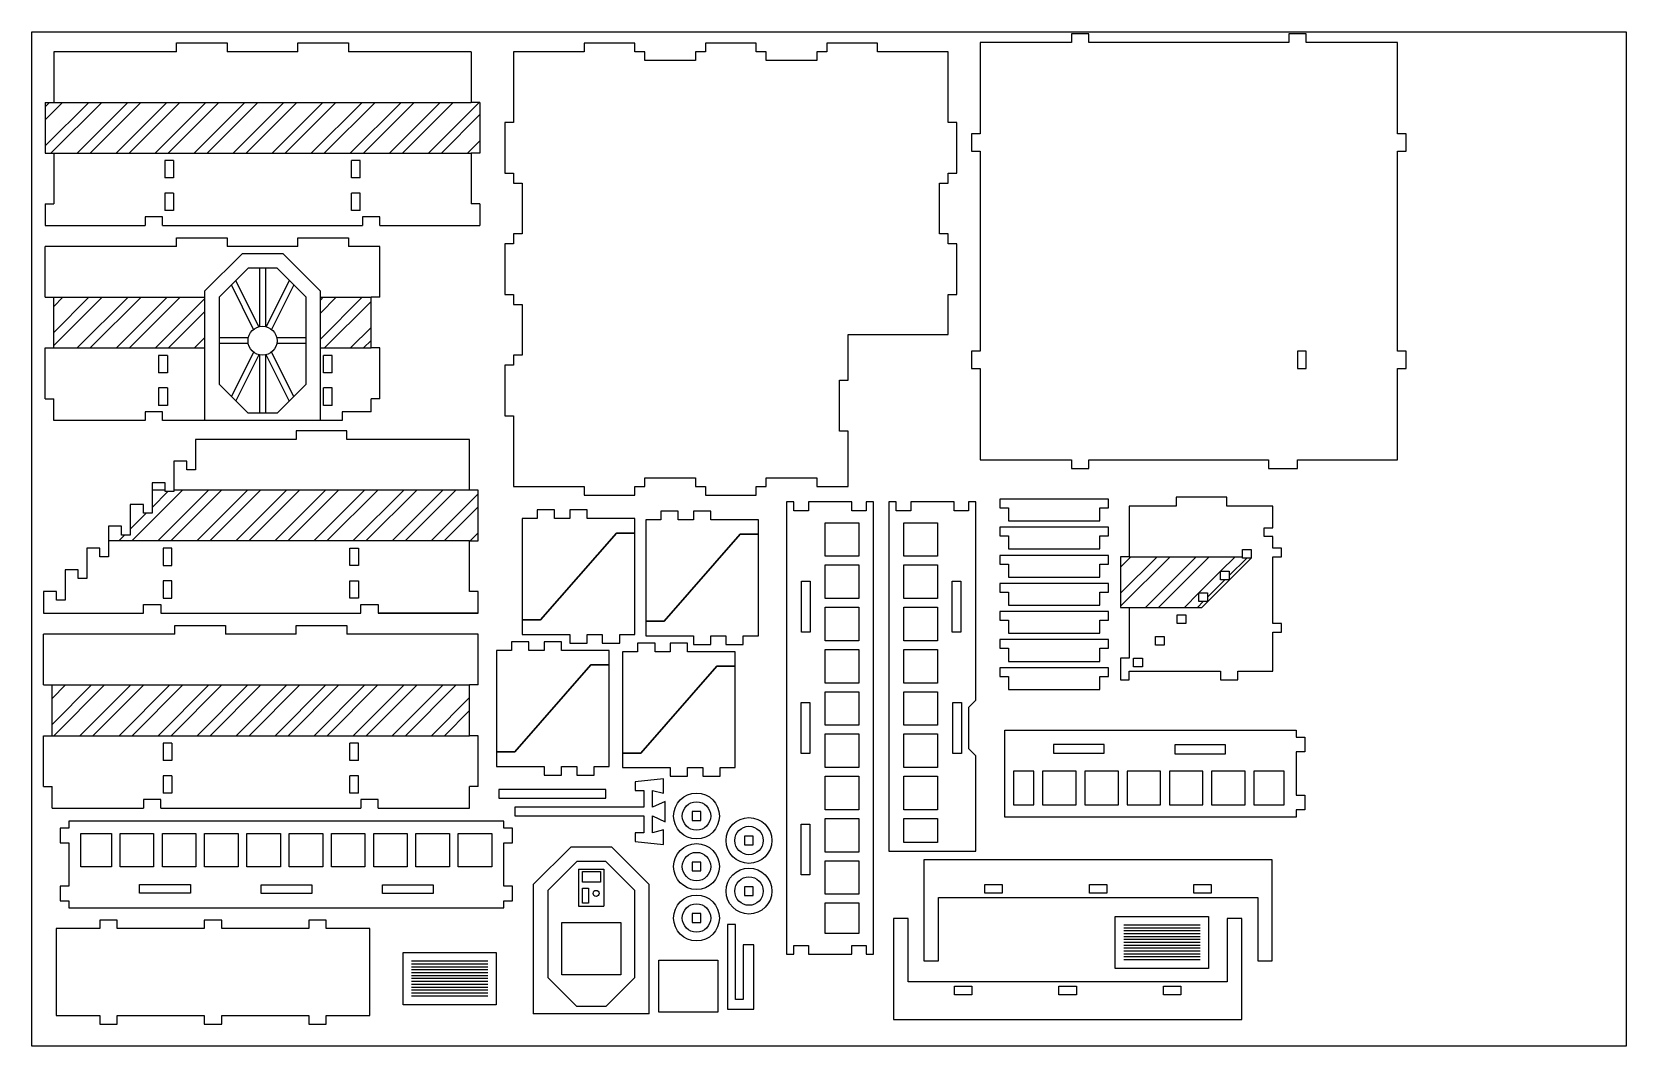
# Model space of a CAD drawing. Header units: millimetres. Extents: x 1673.336 to 1673.886, y 911.805 to 912.155.
import ezdxf

# ---------------------------------------------------------------- set-up
doc = ezdxf.new("R2010")
doc.units = ezdxf.units.MM
doc.header["$LTSCALE"] = 10
for name, color, linetype in [('01CUT', 1, 'Continuous'), ('01GRAV', 2, 'Continuous'), ('hachuras_sólidas', 254, 'Continuous')]:
    doc.layers.add(name, color=color, linetype=linetype)

msp = doc.modelspace()

# ---------------------------------------------------------------- hatches: boundary and pattern name
at = {"layer": '01GRAV'}
h = msp.add_hatch(dxfattribs=at)
h.set_pattern_fill('ANSI32', color=256, scale=0.001, style=0)
h.paths.add_polyline_path([(1673.48713, 912.11278), (1673.49013, 912.11278), (1673.49013, 912.13028), (1673.48713, 912.13028), (1673.34313, 912.13028), (1673.34013, 912.13028), (1673.34013, 912.11278), (1673.34313, 912.11278)])
h.paths.add_polyline_path([(1673.39513, 912.04553), (1673.39513, 912.06303), (1673.34313, 912.06303), (1673.34313, 912.04553)])
h.paths.add_polyline_path([(1673.45263, 912.04553), (1673.45263, 912.06303), (1673.43513, 912.06303), (1673.43513, 912.04553)])
h.paths.add_polyline_path([(1673.38452, 911.99649), (1673.38452, 911.99599), (1673.38152, 911.99599), (1673.37702, 911.99649), (1673.37702, 911.99149), (1673.37702, 911.98849), (1673.37402, 911.98849), (1673.37402, 911.99149), (1673.36952, 911.99149), (1673.36952, 911.98399), (1673.36952, 911.98099), (1673.36652, 911.98099), (1673.36652, 911.98399), (1673.36202, 911.98399), (1673.36202, 911.97899), (1673.48652, 911.97899), (1673.48952, 911.97899), (1673.48952, 911.99649), (1673.48652, 911.99649)])
h.paths.add_polyline_path([(1673.34252, 911.92924), (1673.34252, 911.91174), (1673.48652, 911.91174), (1673.48652, 911.92924)])
h.paths.add_polyline_path([(1673.73923, 911.956), (1673.75616, 911.973), (1673.75316, 911.973), (1673.75316, 911.9735), (1673.71416, 911.9735), (1673.71116, 911.9735), (1673.71116, 911.956), (1673.71416, 911.956)])
h.paths.add_polyline_path([(1673.73816, 911.961), (1673.74116, 911.961), (1673.74116, 911.958), (1673.73816, 911.958)], flags=16)
h.paths.add_polyline_path([(1673.74566, 911.9655), (1673.74566, 911.9685), (1673.74866, 911.9685), (1673.74866, 911.9655)], flags=16)

# ---------------------------------------------------------------- linework, layer by layer
at = {"layer": '01CUT'}
for p, q in [((1673.70022, 912.15396), (1673.69422, 912.15396)), ((1673.69422, 912.15396), (1673.69422, 912.15096)), ((1673.70022, 912.15096), (1673.70022, 912.15396)), ((1673.77522, 912.15396), (1673.76922, 912.15396)), ((1673.76922, 912.15396), (1673.76922, 912.15096)), ((1673.77522, 912.15096), (1673.77522, 912.15396)), ((1673.34313, 912.14778), (1673.34313, 912.13028)), ((1673.38544, 912.14778), (1673.34313, 912.14778)), ((1673.42732, 912.14778), (1673.40294, 912.14778)), ((1673.48713, 912.14778), (1673.44482, 912.14778)), ((1673.48713, 912.14778), (1673.48713, 912.13028)), ((1673.69422, 912.15096), (1673.66272, 912.15096)), ((1673.66272, 912.15096), (1673.66272, 912.11946)), ((1673.76922, 912.15096), (1673.70022, 912.15096)), ((1673.80672, 912.15096), (1673.77522, 912.15096)), ((1673.80672, 912.11946), (1673.80672, 912.15096)), ((1673.34013, 912.13028), (1673.34313, 912.13028)), ((1673.49013, 912.13028), (1673.48713, 912.13028)), ((1673.66272, 912.11946), (1673.65972, 912.11946)), ((1673.65972, 912.11946), (1673.65972, 912.11346)), ((1673.80972, 912.11946), (1673.80672, 912.11946)), ((1673.80972, 912.11346), (1673.80972, 912.11946)), ((1673.34013, 912.11278), (1673.34313, 912.11278)), ((1673.34313, 912.11278), (1673.34313, 912.09528)), ((1673.38444, 912.11021), (1673.38144, 912.11021)), ((1673.38144, 912.11021), (1673.38144, 912.10421)), ((1673.38444, 912.11021), (1673.38444, 912.10421)), ((1673.44882, 912.11021), (1673.44582, 912.11021)), ((1673.44582, 912.10421), (1673.44582, 912.11021)), ((1673.44882, 912.10421), (1673.44882, 912.11021)), ((1673.49013, 912.11278), (1673.48713, 912.11278)), ((1673.48713, 912.11278), (1673.48713, 912.09528)), ((1673.65972, 912.11346), (1673.66272, 912.11346)), ((1673.66272, 912.11346), (1673.66272, 912.04446)), ((1673.80672, 912.11346), (1673.80972, 912.11346)), ((1673.80672, 912.04446), (1673.80672, 912.11346)), ((1673.38444, 912.10421), (1673.38144, 912.10421)), ((1673.44882, 912.10421), (1673.44582, 912.10421)), ((1673.38444, 912.09898), (1673.38144, 912.09898)), ((1673.38144, 912.09898), (1673.38144, 912.09298)), ((1673.38444, 912.09898), (1673.38444, 912.09298)), ((1673.44882, 912.09898), (1673.44582, 912.09898)), ((1673.44582, 912.09298), (1673.44582, 912.09898)), ((1673.44882, 912.09298), (1673.44882, 912.09898)), ((1673.34013, 912.09528), (1673.34313, 912.09528)), ((1673.34013, 912.09528), (1673.34013, 912.08778)), ((1673.38444, 912.09298), (1673.38144, 912.09298)), ((1673.44882, 912.09298), (1673.44582, 912.09298)), ((1673.49013, 912.09528), (1673.48713, 912.09528)), ((1673.49013, 912.09528), (1673.49013, 912.08778)), ((1673.34013, 912.08778), (1673.37463, 912.08778)), ((1673.38063, 912.08778), (1673.44963, 912.08778)), ((1673.45563, 912.08778), (1673.49013, 912.08778)), ((1673.34013, 912.06303), (1673.34013, 912.08053)), ((1673.38544, 912.08053), (1673.34013, 912.08053)), ((1673.42732, 912.08053), (1673.40294, 912.08053)), ((1673.45563, 912.08053), (1673.44482, 912.08053)), ((1673.45563, 912.06303), (1673.45563, 912.08053)), ((1673.34013, 912.06303), (1673.34313, 912.06303)), ((1673.34313, 912.04553), (1673.34313, 912.06303)), ((1673.45563, 912.06303), (1673.45263, 912.06303)), ((1673.45263, 912.04553), (1673.45263, 912.06303)), ((1673.34013, 912.04553), (1673.34313, 912.04553)), ((1673.45563, 912.04553), (1673.45263, 912.04553)), ((1673.66272, 912.04446), (1673.65972, 912.04446)), ((1673.65972, 912.04446), (1673.65972, 912.03846)), ((1673.80972, 912.04446), (1673.80672, 912.04446)), ((1673.80972, 912.03846), (1673.80972, 912.04446)), ((1673.3793, 912.04296), (1673.3793, 912.03696)), ((1673.3823, 912.04296), (1673.3793, 912.04296)), ((1673.3823, 912.04296), (1673.3823, 912.03696)), ((1673.43913, 912.04296), (1673.43613, 912.04296)), ((1673.43613, 912.03696), (1673.43613, 912.04296)), ((1673.43913, 912.03696), (1673.43913, 912.04296)), ((1673.65972, 912.03846), (1673.66272, 912.03846)), ((1673.66272, 912.03846), (1673.66272, 912.00696)), ((1673.80672, 912.00696), (1673.80672, 912.03846)), ((1673.80672, 912.03846), (1673.80972, 912.03846)), ((1673.3823, 912.03696), (1673.3793, 912.03696)), ((1673.43913, 912.03696), (1673.43613, 912.03696)), ((1673.34013, 912.02803), (1673.34313, 912.02803)), ((1673.34313, 912.02053), (1673.34313, 912.02803)), ((1673.3823, 912.03173), (1673.3793, 912.03173)), ((1673.3793, 912.03173), (1673.3793, 912.02573)), ((1673.3823, 912.03173), (1673.3823, 912.02573)), ((1673.43913, 912.03173), (1673.43613, 912.03173)), ((1673.43613, 912.02573), (1673.43613, 912.03173)), ((1673.43913, 912.02573), (1673.43913, 912.03173)), ((1673.45563, 912.02803), (1673.45263, 912.02803)), ((1673.45263, 912.02353), (1673.45263, 912.02803)), ((1673.3823, 912.02573), (1673.3793, 912.02573)), ((1673.43913, 912.02573), (1673.43613, 912.02573)), ((1673.45263, 912.02353), (1673.44263, 912.02353)), ((1673.44263, 912.02353), (1673.44263, 912.02053)), ((1673.37463, 912.02053), (1673.34313, 912.02053)), ((1673.44263, 912.02053), (1673.38063, 912.02053)), ((1673.66272, 912.00696), (1673.69422, 912.00696)), ((1673.69422, 912.00696), (1673.69422, 912.00396)), ((1673.70022, 912.00396), (1673.70022, 912.00696)), ((1673.70022, 912.00696), (1673.76222, 912.00696)), ((1673.76222, 912.00696), (1673.76222, 912.00396)), ((1673.77222, 912.00396), (1673.77222, 912.00696)), ((1673.77222, 912.00696), (1673.80672, 912.00696)), ((1673.69422, 912.00396), (1673.70022, 912.00396)), ((1673.76222, 912.00396), (1673.77222, 912.00396)), ((1673.48952, 911.95399), (1673.45502, 911.95399)), ((1673.33952, 911.92924), (1673.33952, 911.94674)), ((1673.38483, 911.94674), (1673.33952, 911.94674)), ((1673.4267, 911.94674), (1673.40233, 911.94674)), ((1673.48952, 911.94674), (1673.4442, 911.94674)), ((1673.48952, 911.92924), (1673.48952, 911.94674)), ((1673.33952, 911.92924), (1673.34252, 911.92924)), ((1673.34252, 911.91174), (1673.34252, 911.92924)), ((1673.48952, 911.92924), (1673.48652, 911.92924)), ((1673.48652, 911.91174), (1673.48652, 911.92924)), ((1673.66124, 911.92396), (1673.65874, 911.92146)), ((1673.65874, 911.92146), (1673.65874, 911.90732)), ((1673.33952, 911.91174), (1673.34252, 911.91174)), ((1673.48952, 911.91174), (1673.48652, 911.91174)), ((1673.38383, 911.90917), (1673.38083, 911.90917)), ((1673.38083, 911.90917), (1673.38083, 911.90317)), ((1673.38383, 911.90917), (1673.38383, 911.90317)), ((1673.4482, 911.90917), (1673.4452, 911.90917)), ((1673.4452, 911.90317), (1673.4452, 911.90917)), ((1673.4482, 911.90317), (1673.4482, 911.90917)), ((1673.66124, 911.90482), (1673.65874, 911.90732)), ((1673.38383, 911.90317), (1673.38083, 911.90317)), ((1673.4482, 911.90317), (1673.4452, 911.90317)), ((1673.38383, 911.89794), (1673.38083, 911.89794)), ((1673.38083, 911.89794), (1673.38083, 911.89194)), ((1673.38383, 911.89794), (1673.38383, 911.89194)), ((1673.4482, 911.89794), (1673.4452, 911.89794)), ((1673.4452, 911.89194), (1673.4452, 911.89794)), ((1673.4482, 911.89194), (1673.4482, 911.89794)), ((1673.33952, 911.89424), (1673.34252, 911.89424)), ((1673.34252, 911.88674), (1673.34252, 911.89424)), ((1673.38383, 911.89194), (1673.38083, 911.89194)), ((1673.4482, 911.89194), (1673.4452, 911.89194)), ((1673.48952, 911.89424), (1673.48652, 911.89424)), ((1673.48652, 911.88674), (1673.48652, 911.89424)), ((1673.34252, 911.88674), (1673.37402, 911.88674)), ((1673.38002, 911.88674), (1673.44902, 911.88674)), ((1673.45502, 911.88674), (1673.48652, 911.88674)), ((1673.50852, 911.86036), (1673.52144, 911.87329)), ((1673.53559, 911.87329), (1673.52144, 911.87329)), ((1673.54852, 911.86036), (1673.53559, 911.87329)), ((1673.51352, 911.85829), (1673.52352, 911.86829)), ((1673.53352, 911.86829), (1673.52352, 911.86829)), ((1673.54352, 911.85829), (1673.53352, 911.86829)), ((1673.52417, 911.86571), (1673.53293, 911.86571)), ((1673.52417, 911.86571), (1673.52417, 911.85295)), ((1673.53293, 911.86571), (1673.53293, 911.85295)), ((1673.50852, 911.86036), (1673.50852, 911.81579)), ((1673.51352, 911.85829), (1673.51352, 911.82829)), ((1673.54352, 911.82829), (1673.54352, 911.85829)), ((1673.54852, 911.81579), (1673.54852, 911.86036)), ((1673.52417, 911.85295), (1673.53293, 911.85295)), ((1673.52352, 911.81829), (1673.51352, 911.82829)), ((1673.53352, 911.81829), (1673.54352, 911.82829)), ((1673.53352, 911.81829), (1673.52352, 911.81829)), ((1673.54852, 911.81579), (1673.50852, 911.81579))]:
    msp.add_line(p, q, dxfattribs=at)
for points in [[(1673.38544, 912.14778), (1673.38544, 912.15078), (1673.40294, 912.15078), (1673.40294, 912.14778)], [(1673.42732, 912.14778), (1673.42732, 912.15078), (1673.44482, 912.15078), (1673.44482, 912.14778)], [(1673.34013, 912.13028), (1673.34013, 912.11278)], [(1673.49013, 912.13028), (1673.49013, 912.11278)], [(1673.38063, 912.08778), (1673.38063, 912.09078), (1673.37463, 912.09078), (1673.37463, 912.08778)], [(1673.45563, 912.08778), (1673.45563, 912.09078), (1673.44963, 912.09078), (1673.44963, 912.08778)], [(1673.38544, 912.08053), (1673.38544, 912.08353), (1673.40294, 912.08353), (1673.40294, 912.08053)], [(1673.42732, 912.08053), (1673.42732, 912.08353), (1673.44482, 912.08353), (1673.44482, 912.08053)], [(1673.34013, 912.02803), (1673.34013, 912.04553)], [(1673.45563, 912.02803), (1673.45563, 912.04553)], [(1673.38063, 912.02053), (1673.38063, 912.02353), (1673.37463, 912.02353), (1673.37463, 912.02053)], [(1673.66124, 911.92396), (1673.66124, 911.99239), (1673.65874, 911.99239), (1673.65874, 911.98939), (1673.65374, 911.98939), (1673.65374, 911.99239), (1673.63874, 911.99239), (1673.63874, 911.98939), (1673.63374, 911.98939), (1673.63374, 911.99239), (1673.63124, 911.99239), (1673.63124, 911.87189), (1673.66124, 911.87189), (1673.66124, 911.90482)], [(1673.38483, 911.94674), (1673.38483, 911.94974), (1673.40233, 911.94974), (1673.40233, 911.94674)], [(1673.4267, 911.94674), (1673.4267, 911.94974), (1673.4442, 911.94974), (1673.4442, 911.94674)], [(1673.33952, 911.89424), (1673.33952, 911.91174)], [(1673.48952, 911.89424), (1673.48952, 911.91174)], [(1673.38002, 911.88674), (1673.38002, 911.88974), (1673.37402, 911.88974), (1673.37402, 911.88674)], [(1673.45502, 911.88674), (1673.45502, 911.88974), (1673.44902, 911.88974), (1673.44902, 911.88674)]]:
    msp.add_lwpolyline(points, dxfattribs=at)
for points in [[(1673.6547, 912.08147), (1673.6517, 912.08147), (1673.6517, 912.08491), (1673.6487, 912.08491), (1673.6487, 912.10241), (1673.6517, 912.10241), (1673.6517, 912.10585), (1673.6547, 912.10585), (1673.6547, 912.12335), (1673.6517, 912.12335), (1673.6517, 912.14772), (1673.62733, 912.14772), (1673.62733, 912.15072), (1673.60983, 912.15072), (1673.60983, 912.14772), (1673.60639, 912.14772), (1673.60639, 912.14472), (1673.58889, 912.14472), (1673.58889, 912.14772), (1673.58545, 912.14772), (1673.58545, 912.15072), (1673.56795, 912.15072), (1673.56795, 912.14772), (1673.56451, 912.14772), (1673.56451, 912.14472), (1673.54701, 912.14472), (1673.54701, 912.14772), (1673.54358, 912.14772), (1673.54358, 912.15072), (1673.52608, 912.15072), (1673.52608, 912.14772), (1673.5017, 912.14772), (1673.5017, 912.12335), (1673.4987, 912.12335), (1673.4987, 912.10585), (1673.5017, 912.10585), (1673.5017, 912.10241), (1673.5047, 912.10241), (1673.5047, 912.08491), (1673.5017, 912.08491), (1673.5017, 912.08147), (1673.4987, 912.08147), (1673.4987, 912.06397), (1673.5017, 912.06397), (1673.5017, 912.06053), (1673.5047, 912.06053), (1673.5047, 912.04303), (1673.5017, 912.04303), (1673.5017, 912.0396), (1673.4987, 912.0396), (1673.4987, 912.0221), (1673.5017, 912.0221), (1673.5017, 911.99772), (1673.52608, 911.99772), (1673.52608, 911.99472), (1673.54358, 911.99472), (1673.54358, 911.99772), (1673.54701, 911.99772), (1673.54701, 912.00072), (1673.56451, 912.00072), (1673.56451, 911.99772), (1673.56795, 911.99772), (1673.56795, 911.99472), (1673.58545, 911.99472), (1673.58545, 911.99772), (1673.58889, 911.99772), (1673.58889, 912.00072), (1673.60639, 912.00072), (1673.60639, 911.99772), (1673.6172, 911.99772), (1673.6172, 912.01688), (1673.6142, 912.01688), (1673.6142, 912.03438), (1673.6172, 912.03438), (1673.6172, 912.05022), (1673.6517, 912.05022), (1673.6517, 912.06397), (1673.6547, 912.06397)], [(1673.77222, 912.04446), (1673.77222, 912.03846), (1673.77522, 912.03846), (1673.77522, 912.04446)], [(1673.48652, 912.01399), (1673.4442, 912.01399), (1673.4442, 912.01699), (1673.4267, 912.01699), (1673.4267, 912.01399), (1673.39202, 912.01399), (1673.39202, 912.00649), (1673.39202, 912.00349), (1673.38902, 912.00349), (1673.38902, 912.00649), (1673.38452, 912.00649), (1673.38452, 911.99899), (1673.38452, 911.99599), (1673.38152, 911.99599), (1673.38152, 911.99899), (1673.37702, 911.99899), (1673.37702, 911.99149), (1673.37702, 911.98849), (1673.37402, 911.98849), (1673.37402, 911.99149), (1673.36952, 911.99149), (1673.36952, 911.98399), (1673.36952, 911.98099), (1673.36652, 911.98099), (1673.36652, 911.98399), (1673.36202, 911.98399), (1673.36202, 911.97649), (1673.36202, 911.97349), (1673.35902, 911.97349), (1673.35902, 911.97649), (1673.35452, 911.97649), (1673.35452, 911.96899), (1673.35452, 911.96599), (1673.35152, 911.96599), (1673.35152, 911.96899), (1673.34702, 911.96899), (1673.34702, 911.96149), (1673.34702, 911.95849), (1673.34402, 911.95849), (1673.34402, 911.96149), (1673.33952, 911.96149), (1673.33952, 911.95399), (1673.37402, 911.95399), (1673.37402, 911.95699), (1673.38002, 911.95699), (1673.38002, 911.95399), (1673.44902, 911.95399), (1673.44902, 911.95699), (1673.45502, 911.95699), (1673.45502, 911.95399), (1673.48952, 911.95399), (1673.48952, 911.96149), (1673.48652, 911.96149), (1673.48652, 911.97899), (1673.48952, 911.97899), (1673.48952, 911.99649), (1673.48652, 911.99649)], [(1673.76366, 911.9735), (1673.76666, 911.9735), (1673.76666, 911.9765), (1673.76366, 911.9765), (1673.76366, 911.9805), (1673.76066, 911.9805), (1673.76066, 911.9835), (1673.76366, 911.9835), (1673.76366, 911.991), (1673.74782, 911.991), (1673.74782, 911.994), (1673.73032, 911.994), (1673.73032, 911.991), (1673.71416, 911.991), (1673.71416, 911.9735), (1673.71116, 911.9735), (1673.71116, 911.956), (1673.71416, 911.956), (1673.71416, 911.9385), (1673.71116, 911.9385), (1673.71116, 911.934), (1673.71116, 911.931), (1673.71416, 911.931), (1673.71416, 911.934), (1673.74566, 911.934), (1673.74566, 911.931), (1673.75166, 911.931), (1673.75166, 911.934), (1673.76366, 911.934), (1673.76366, 911.94743), (1673.76666, 911.94743), (1673.76666, 911.95043), (1673.76366, 911.95043)], [(1673.50468, 911.9517), (1673.51101, 911.9517), (1673.53722, 911.98168), (1673.54355, 911.98168), (1673.54355, 911.98668), (1673.52711, 911.98668), (1673.52711, 911.98968), (1673.52111, 911.98968), (1673.52111, 911.98668), (1673.51588, 911.98668), (1673.51588, 911.98968), (1673.50988, 911.98968), (1673.50988, 911.98668), (1673.50468, 911.98668)], [(1673.54733, 911.95126), (1673.55366, 911.95126), (1673.57987, 911.98124), (1673.5862, 911.98124), (1673.5862, 911.98624), (1673.56977, 911.98624), (1673.56977, 911.98924), (1673.56377, 911.98924), (1673.56377, 911.98624), (1673.55853, 911.98624), (1673.55853, 911.98924), (1673.55253, 911.98924), (1673.55253, 911.98624), (1673.54733, 911.98624)], [(1673.62594, 911.99239), (1673.62344, 911.99239), (1673.62344, 911.98939), (1673.61844, 911.98939), (1673.61844, 911.99239), (1673.60344, 911.99239), (1673.60344, 911.98939), (1673.59844, 911.98939), (1673.59844, 911.99239), (1673.59594, 911.99239), (1673.59594, 911.83639), (1673.59844, 911.83639), (1673.59844, 911.83939), (1673.60344, 911.83939), (1673.60344, 911.83639), (1673.61844, 911.83639), (1673.61844, 911.83939), (1673.62344, 911.83939), (1673.62344, 911.83639), (1673.62594, 911.83639)], [(1673.704, 911.99036), (1673.707, 911.99036), (1673.707, 911.99336), (1673.6695, 911.99336), (1673.6695, 911.99036), (1673.6725, 911.99036), (1673.6725, 911.98586), (1673.704, 911.98586)], [(1673.60922, 911.97367), (1673.60922, 911.98525), (1673.6208, 911.98525), (1673.6208, 911.97367)], [(1673.64796, 911.97367), (1673.63638, 911.97367), (1673.63638, 911.98525), (1673.64796, 911.98525)], [(1673.704, 911.98067), (1673.707, 911.98067), (1673.707, 911.98367), (1673.6695, 911.98367), (1673.6695, 911.98067), (1673.6725, 911.98067), (1673.6725, 911.97617), (1673.704, 911.97617)], [(1673.51101, 911.9517), (1673.50468, 911.9517), (1673.50468, 911.9467), (1673.50988, 911.9467), (1673.51588, 911.9467), (1673.52111, 911.9467), (1673.52111, 911.9437), (1673.52711, 911.9437), (1673.52711, 911.9467), (1673.53235, 911.9467), (1673.53235, 911.9437), (1673.53835, 911.9437), (1673.53835, 911.9467), (1673.54355, 911.9467), (1673.54355, 911.98168), (1673.53722, 911.98168)], [(1673.55366, 911.95126), (1673.54733, 911.95126), (1673.54733, 911.94626), (1673.55253, 911.94626), (1673.55853, 911.94626), (1673.56377, 911.94626), (1673.56377, 911.94326), (1673.56977, 911.94326), (1673.56977, 911.94626), (1673.575, 911.94626), (1673.575, 911.94326), (1673.581, 911.94326), (1673.581, 911.94626), (1673.5862, 911.94626), (1673.5862, 911.98124), (1673.57987, 911.98124)], [(1673.38383, 911.97642), (1673.38083, 911.97642), (1673.38083, 911.97042), (1673.38383, 911.97042)], [(1673.4452, 911.97642), (1673.4482, 911.97642), (1673.4482, 911.97042), (1673.4452, 911.97042)], [(1673.704, 911.97097), (1673.707, 911.97097), (1673.707, 911.97397), (1673.6695, 911.97397), (1673.6695, 911.97097), (1673.6725, 911.97097), (1673.6725, 911.96647), (1673.704, 911.96647)], [(1673.75316, 911.973), (1673.75316, 911.976), (1673.75616, 911.976), (1673.75616, 911.973)], [(1673.60922, 911.95908), (1673.60922, 911.97067), (1673.6208, 911.97067), (1673.6208, 911.95908)], [(1673.64796, 911.95908), (1673.63638, 911.95908), (1673.63638, 911.97067), (1673.64796, 911.97067)], [(1673.74566, 911.9685), (1673.74866, 911.9685), (1673.74866, 911.9655), (1673.74566, 911.9655)], [(1673.38383, 911.96519), (1673.38083, 911.96519), (1673.38083, 911.95919), (1673.38383, 911.95919)], [(1673.4452, 911.96519), (1673.4482, 911.96519), (1673.4482, 911.95919), (1673.4452, 911.95919)], [(1673.60408, 911.94751), (1673.60108, 911.94751), (1673.60108, 911.96501), (1673.60408, 911.96501)], [(1673.6531, 911.94751), (1673.6531, 911.96501), (1673.6561, 911.96501), (1673.6561, 911.94751)], [(1673.704, 911.96128), (1673.707, 911.96128), (1673.707, 911.96428), (1673.6695, 911.96428), (1673.6695, 911.96128), (1673.6725, 911.96128), (1673.6725, 911.95678), (1673.704, 911.95678)], [(1673.73816, 911.961), (1673.74116, 911.961), (1673.74116, 911.958), (1673.73816, 911.958)], [(1673.60922, 911.9445), (1673.60922, 911.95608), (1673.6208, 911.95608), (1673.6208, 911.9445)], [(1673.64796, 911.9445), (1673.63638, 911.9445), (1673.63638, 911.95608), (1673.64796, 911.95608)], [(1673.704, 911.95158), (1673.707, 911.95158), (1673.707, 911.95458), (1673.6695, 911.95458), (1673.6695, 911.95158), (1673.6725, 911.95158), (1673.6725, 911.94708), (1673.704, 911.94708)], [(1673.73366, 911.9535), (1673.73366, 911.9505), (1673.73066, 911.9505), (1673.73066, 911.9535)], [(1673.52838, 911.93614), (1673.53471, 911.93614), (1673.53471, 911.94114), (1673.52951, 911.94114), (1673.52351, 911.94114), (1673.51827, 911.94114), (1673.51827, 911.94414), (1673.51227, 911.94414), (1673.51227, 911.94114), (1673.50704, 911.94114), (1673.50704, 911.94414), (1673.50104, 911.94414), (1673.50104, 911.94114), (1673.49584, 911.94114), (1673.49584, 911.90616), (1673.50217, 911.90616)], [(1673.704, 911.94189), (1673.707, 911.94189), (1673.707, 911.94489), (1673.6695, 911.94489), (1673.6695, 911.94189), (1673.6725, 911.94189), (1673.6725, 911.93739), (1673.704, 911.93739)], [(1673.72616, 911.946), (1673.72616, 911.943), (1673.72316, 911.943), (1673.72316, 911.946)], [(1673.57189, 911.9357), (1673.57821, 911.9357), (1673.57821, 911.9407), (1673.57302, 911.9407), (1673.56702, 911.9407), (1673.56178, 911.9407), (1673.56178, 911.9437), (1673.55578, 911.9437), (1673.55578, 911.9407), (1673.55055, 911.9407), (1673.55055, 911.9437), (1673.54455, 911.9437), (1673.54455, 911.9407), (1673.53935, 911.9407), (1673.53935, 911.90572), (1673.54568, 911.90572)], [(1673.60922, 911.92992), (1673.60922, 911.9415), (1673.6208, 911.9415), (1673.6208, 911.92992)], [(1673.64796, 911.92992), (1673.63638, 911.92992), (1673.63638, 911.9415), (1673.64796, 911.9415)], [(1673.53471, 911.93614), (1673.52838, 911.93614), (1673.50217, 911.90616), (1673.49584, 911.90616), (1673.49584, 911.90116), (1673.51227, 911.90116), (1673.51227, 911.89816), (1673.51827, 911.89816), (1673.51827, 911.90116), (1673.52351, 911.90116), (1673.52351, 911.89816), (1673.52951, 911.89816), (1673.52951, 911.90116), (1673.53471, 911.90116)], [(1673.57821, 911.9357), (1673.57189, 911.9357), (1673.54568, 911.90572), (1673.53935, 911.90572), (1673.53935, 911.90072), (1673.55578, 911.90072), (1673.55578, 911.89772), (1673.56178, 911.89772), (1673.56178, 911.90072), (1673.56702, 911.90072), (1673.56702, 911.89772), (1673.57302, 911.89772), (1673.57302, 911.90072), (1673.57821, 911.90072)], [(1673.704, 911.93219), (1673.707, 911.93219), (1673.707, 911.93519), (1673.6695, 911.93519), (1673.6695, 911.93219), (1673.6725, 911.93219), (1673.6725, 911.92769), (1673.704, 911.92769)], [(1673.71866, 911.9385), (1673.71866, 911.9355), (1673.71566, 911.9355), (1673.71566, 911.9385)], [(1673.60394, 911.90564), (1673.60094, 911.90564), (1673.60094, 911.92314), (1673.60394, 911.92314)], [(1673.60922, 911.91534), (1673.60922, 911.92692), (1673.6208, 911.92692), (1673.6208, 911.91534)], [(1673.64796, 911.91534), (1673.63638, 911.91534), (1673.63638, 911.92692), (1673.64796, 911.92692)], [(1673.65324, 911.90564), (1673.65324, 911.92314), (1673.65624, 911.92314), (1673.65624, 911.90564)], [(1673.60922, 911.90076), (1673.60922, 911.91234), (1673.6208, 911.91234), (1673.6208, 911.90076)], [(1673.64796, 911.90076), (1673.63638, 911.90076), (1673.63638, 911.91234), (1673.64796, 911.91234)], [(1673.67127, 911.91368), (1673.77177, 911.91368), (1673.77177, 911.91118), (1673.77477, 911.91118), (1673.77477, 911.90618), (1673.77177, 911.90618), (1673.77177, 911.89118), (1673.77477, 911.89118), (1673.77477, 911.88618), (1673.77177, 911.88618), (1673.77177, 911.88368), (1673.67127, 911.88368)], [(1673.70552, 911.90568), (1673.70552, 911.90868), (1673.68802, 911.90868), (1673.68802, 911.90568)], [(1673.7474, 911.90554), (1673.7474, 911.90854), (1673.7299, 911.90854), (1673.7299, 911.90554)], [(1673.55403, 911.88906), (1673.54969, 911.88706), (1673.54969, 911.89287), (1673.55342, 911.89187), (1673.55342, 911.89687), (1673.54365, 911.89587), (1673.54365, 911.89287), (1673.54669, 911.89287), (1673.54669, 911.88706), (1673.50217, 911.88706), (1673.50217, 911.88406), (1673.54669, 911.88406), (1673.54669, 911.87824), (1673.54365, 911.87824), (1673.54365, 911.87524), (1673.55342, 911.87424), (1673.55342, 911.87924), (1673.54969, 911.87824), (1673.54969, 911.88406), (1673.55403, 911.88206)], [(1673.60922, 911.89776), (1673.6208, 911.89776), (1673.6208, 911.88618), (1673.60922, 911.88618)], [(1673.64796, 911.88618), (1673.63638, 911.88618), (1673.63638, 911.89776), (1673.64796, 911.89776)], [(1673.68124, 911.89952), (1673.67427, 911.89952), (1673.67427, 911.88794), (1673.68124, 911.88794)], [(1673.69582, 911.89952), (1673.68424, 911.89952), (1673.68424, 911.88794), (1673.69582, 911.88794)], [(1673.7104, 911.89952), (1673.69882, 911.89952), (1673.69882, 911.88794), (1673.7104, 911.88794)], [(1673.72498, 911.89952), (1673.7134, 911.89952), (1673.7134, 911.88794), (1673.72498, 911.88794)], [(1673.73957, 911.89952), (1673.72798, 911.89952), (1673.72798, 911.88794), (1673.73957, 911.88794)], [(1673.75415, 911.89952), (1673.74257, 911.89952), (1673.74257, 911.88794), (1673.75415, 911.88794)], [(1673.75715, 911.89952), (1673.75715, 911.88794), (1673.76763, 911.88794), (1673.76763, 911.89952)], [(1673.5336, 911.89323), (1673.49665, 911.89323), (1673.49665, 911.89023), (1673.5336, 911.89023)], [(1673.56636, 911.88553), (1673.56336, 911.88553), (1673.56336, 911.88253), (1673.56636, 911.88253)], [(1673.49836, 911.87479), (1673.50136, 911.87479), (1673.50136, 911.87979), (1673.49836, 911.87979), (1673.49836, 911.88229), (1673.34836, 911.88229), (1673.34836, 911.87979), (1673.34536, 911.87979), (1673.34536, 911.87479), (1673.34836, 911.87479), (1673.34836, 911.85979), (1673.34536, 911.85979), (1673.34536, 911.85479), (1673.34836, 911.85479), (1673.34836, 911.85229), (1673.49836, 911.85229), (1673.49836, 911.85479), (1673.50136, 911.85479), (1673.50136, 911.85979), (1673.49836, 911.85979)], [(1673.36298, 911.86645), (1673.3525, 911.86645), (1673.3525, 911.87803), (1673.36298, 911.87803)], [(1673.37757, 911.86645), (1673.36598, 911.86645), (1673.36598, 911.87803), (1673.37757, 911.87803)], [(1673.39215, 911.86645), (1673.38057, 911.86645), (1673.38057, 911.87803), (1673.39215, 911.87803)], [(1673.40673, 911.86645), (1673.39515, 911.86645), (1673.39515, 911.87803), (1673.40673, 911.87803)], [(1673.42131, 911.86645), (1673.40973, 911.86645), (1673.40973, 911.87803), (1673.42131, 911.87803)], [(1673.43589, 911.86645), (1673.42431, 911.86645), (1673.42431, 911.87803), (1673.43589, 911.87803)], [(1673.43889, 911.86645), (1673.43889, 911.87803), (1673.45048, 911.87803), (1673.45048, 911.86645)], [(1673.45348, 911.86645), (1673.45348, 911.87803), (1673.46506, 911.87803), (1673.46506, 911.86645)], [(1673.46806, 911.86645), (1673.46806, 911.87803), (1673.47964, 911.87803), (1673.47964, 911.86645)], [(1673.48264, 911.86645), (1673.48264, 911.87803), (1673.49422, 911.87803), (1673.49422, 911.86645)], [(1673.60394, 911.88126), (1673.60394, 911.86376), (1673.60094, 911.86376), (1673.60094, 911.88126)], [(1673.60922, 911.88318), (1673.6208, 911.88318), (1673.6208, 911.87159), (1673.60922, 911.87159)], [(1673.64796, 911.88318), (1673.64796, 911.87489), (1673.63638, 911.87489), (1673.63638, 911.88318)], [(1673.58445, 911.87707), (1673.58145, 911.87707), (1673.58145, 911.87407), (1673.58445, 911.87407)], [(1673.56636, 911.86808), (1673.56336, 911.86808), (1673.56336, 911.86508), (1673.56636, 911.86508)], [(1673.60922, 911.86859), (1673.6208, 911.86859), (1673.6208, 911.85701), (1673.60922, 911.85701)], [(1673.6433, 911.86887), (1673.6433, 911.83401), (1673.6483, 911.83401), (1673.6483, 911.85587), (1673.75846, 911.85587), (1673.75846, 911.83401), (1673.76346, 911.83401), (1673.76346, 911.86887)], [(1673.39024, 911.85743), (1673.37274, 911.85743), (1673.37274, 911.86043), (1673.39024, 911.86043)], [(1673.43211, 911.85729), (1673.41461, 911.85729), (1673.41461, 911.86029), (1673.43211, 911.86029)], [(1673.45649, 911.86029), (1673.47399, 911.86029), (1673.47399, 911.85729), (1673.45649, 911.85729)], [(1673.58445, 911.85962), (1673.58145, 911.85962), (1673.58145, 911.85662), (1673.58445, 911.85662)], [(1673.66433, 911.85737), (1673.66433, 911.86037), (1673.67033, 911.86037), (1673.67033, 911.85737)], [(1673.70038, 911.85737), (1673.70038, 911.86037), (1673.70638, 911.86037), (1673.70638, 911.85737)], [(1673.73643, 911.85737), (1673.73643, 911.86037), (1673.74243, 911.86037), (1673.74243, 911.85737)], [(1673.60922, 911.85401), (1673.6208, 911.85401), (1673.6208, 911.84353), (1673.60922, 911.84353)], [(1673.40104, 911.84519), (1673.40104, 911.84813), (1673.39504, 911.84813), (1673.39504, 911.84519), (1673.36499, 911.84519), (1673.36499, 911.84813), (1673.35899, 911.84813), (1673.35899, 911.84519), (1673.34396, 911.84519), (1673.34396, 911.81519), (1673.35899, 911.81519), (1673.35899, 911.81224), (1673.36499, 911.81224), (1673.36499, 911.81519), (1673.39504, 911.81519), (1673.39504, 911.81224), (1673.40104, 911.81224), (1673.40104, 911.81519), (1673.43109, 911.81519), (1673.43109, 911.81224), (1673.43709, 911.81224), (1673.43709, 911.81519), (1673.45212, 911.81519), (1673.45212, 911.84519), (1673.43709, 911.84519), (1673.43709, 911.84813), (1673.43109, 911.84813), (1673.43109, 911.84519)], [(1673.5184, 911.84724), (1673.53873, 911.84724), (1673.53873, 911.82924), (1673.5184, 911.82924)], [(1673.56636, 911.85033), (1673.56336, 911.85033), (1673.56336, 911.84733), (1673.56636, 911.84733)], [(1673.58461, 911.82065), (1673.58461, 911.83962), (1673.5809, 911.83962), (1673.5809, 911.82065), (1673.57835, 911.82065), (1673.57835, 911.84657), (1673.57557, 911.84657), (1673.57557, 911.81737), (1673.58461, 911.81737)], [(1673.63282, 911.84866), (1673.63282, 911.8138), (1673.75297, 911.8138), (1673.75297, 911.84866), (1673.74797, 911.84866), (1673.74797, 911.8268), (1673.63782, 911.8268), (1673.63782, 911.84866)], [(1673.70932, 911.84938), (1673.74147, 911.84938), (1673.74147, 911.83138), (1673.70932, 911.83138)], [(1673.46363, 911.83691), (1673.49577, 911.83691), (1673.49577, 911.81891), (1673.46363, 911.81891)], [(1673.55187, 911.83428), (1673.5722, 911.83428), (1673.5722, 911.81628), (1673.55187, 911.81628)], [(1673.65384, 911.8253), (1673.65984, 911.8253), (1673.65984, 911.8223), (1673.65384, 911.8223)], [(1673.6899, 911.8253), (1673.6959, 911.8253), (1673.6959, 911.8223), (1673.6899, 911.8223)], [(1673.72595, 911.8253), (1673.73195, 911.8253), (1673.73195, 911.8223), (1673.72595, 911.8223)]]:
    msp.add_lwpolyline(points, close=True, dxfattribs=at)
for centre, radius in [((1673.56486, 911.88403), 0.00791), ((1673.56486, 911.88403), 0.00491), ((1673.58295, 911.87557), 0.00791), ((1673.58295, 911.87557), 0.00491), ((1673.56486, 911.86658), 0.00791), ((1673.56486, 911.86658), 0.00491), ((1673.58295, 911.85812), 0.00791), ((1673.58295, 911.85812), 0.00491), ((1673.56486, 911.84883), 0.00791), ((1673.56486, 911.84883), 0.00491)]:
    msp.add_circle(centre, radius, dxfattribs=at)
at = {"layer": '01GRAV'}
for p, q in [((1673.34313, 912.13028), (1673.48713, 912.13028)), ((1673.34313, 912.11278), (1673.48713, 912.11278)), ((1673.39513, 912.0651), (1673.40806, 912.07803)), ((1673.4222, 912.07803), (1673.40806, 912.07803)), ((1673.43513, 912.0651), (1673.4222, 912.07803)), ((1673.40013, 912.06303), (1673.41013, 912.07303)), ((1673.42013, 912.07303), (1673.41013, 912.07303)), ((1673.41413, 912.07303), (1673.41413, 912.05293)), ((1673.41613, 912.07303), (1673.41613, 912.05293)), ((1673.43013, 912.06303), (1673.42013, 912.07303)), ((1673.39513, 912.0651), (1673.39513, 912.02053)), ((1673.41204, 912.05196), (1673.40438, 912.06728)), ((1673.41383, 912.05286), (1673.40588, 912.06877)), ((1673.42438, 912.06877), (1673.41643, 912.05286)), ((1673.42588, 912.06728), (1673.41822, 912.05196)), ((1673.43513, 912.02053), (1673.43513, 912.0651)), ((1673.34313, 912.06303), (1673.39513, 912.06303)), ((1673.40013, 912.06303), (1673.40013, 912.03303)), ((1673.43013, 912.03303), (1673.43013, 912.06303)), ((1673.43513, 912.06303), (1673.45263, 912.06303)), ((1673.41023, 912.04903), (1673.40013, 912.04903)), ((1673.43013, 912.04903), (1673.42003, 912.04903)), ((1673.34313, 912.04553), (1673.39513, 912.04553)), ((1673.41023, 912.04703), (1673.40013, 912.04703)), ((1673.41204, 912.04409), (1673.40438, 912.02877)), ((1673.41383, 912.0432), (1673.40588, 912.02728)), ((1673.41413, 912.04313), (1673.41413, 912.02303)), ((1673.41613, 912.04313), (1673.41613, 912.02303)), ((1673.42438, 912.02728), (1673.41643, 912.0432)), ((1673.42588, 912.02877), (1673.41822, 912.04409)), ((1673.43013, 912.04703), (1673.42003, 912.04703)), ((1673.43513, 912.04553), (1673.45263, 912.04553)), ((1673.41013, 912.02303), (1673.40013, 912.03303)), ((1673.42013, 912.02303), (1673.43013, 912.03303)), ((1673.42013, 912.02303), (1673.41013, 912.02303)), ((1673.38152, 911.99649), (1673.37702, 911.99649)), ((1673.48652, 911.99649), (1673.38452, 911.99649)), ((1673.48652, 911.97899), (1673.36202, 911.97899)), ((1673.71416, 911.9735), (1673.75316, 911.9735)), ((1673.75616, 911.973), (1673.73923, 911.956)), ((1673.71416, 911.956), (1673.73923, 911.956)), ((1673.34252, 911.92924), (1673.48652, 911.92924)), ((1673.34252, 911.91174), (1673.48652, 911.91174)), ((1673.71222, 911.84649), (1673.73857, 911.84649)), ((1673.71222, 911.84549), (1673.73857, 911.84549)), ((1673.71222, 911.84449), (1673.73857, 911.84449)), ((1673.71222, 911.84349), (1673.73857, 911.84349)), ((1673.71222, 911.84249), (1673.73857, 911.84249)), ((1673.71222, 911.84149), (1673.73857, 911.84149)), ((1673.71222, 911.84049), (1673.73857, 911.84049)), ((1673.46652, 911.83402), (1673.49287, 911.83402)), ((1673.71222, 911.83949), (1673.73857, 911.83949)), ((1673.71222, 911.83849), (1673.73857, 911.83849)), ((1673.71222, 911.83749), (1673.73857, 911.83749)), ((1673.71222, 911.83649), (1673.73857, 911.83649)), ((1673.71222, 911.83549), (1673.73857, 911.83549)), ((1673.71222, 911.83449), (1673.73857, 911.83449)), ((1673.46652, 911.83302), (1673.49287, 911.83302)), ((1673.46652, 911.83202), (1673.49287, 911.83202)), ((1673.46652, 911.83102), (1673.49287, 911.83102)), ((1673.46652, 911.83002), (1673.49287, 911.83002)), ((1673.46652, 911.82902), (1673.49287, 911.82902)), ((1673.46652, 911.82802), (1673.49287, 911.82802)), ((1673.46652, 911.82702), (1673.49287, 911.82702)), ((1673.46652, 911.82602), (1673.49287, 911.82602)), ((1673.46652, 911.82502), (1673.49287, 911.82502)), ((1673.46652, 911.82402), (1673.49287, 911.82402)), ((1673.46652, 911.82302), (1673.49287, 911.82302)), ((1673.46652, 911.82202), (1673.49287, 911.82202))]:
    msp.add_line(p, q, dxfattribs=at)
for points in [[(1673.52551, 911.86484), (1673.53175, 911.86484), (1673.53175, 911.86115), (1673.52551, 911.86115)], [(1673.52551, 911.85917), (1673.52763, 911.85917), (1673.52763, 911.85397), (1673.52551, 911.85397)]]:
    msp.add_lwpolyline(points, close=True, dxfattribs=at)
for centre, radius in [((1673.41513, 912.04803), 0.005), ((1673.53021, 911.85732), 0.00103)]:
    msp.add_circle(centre, radius, dxfattribs=at)
at = {"layer": 'hachuras_sólidas'}
for p, q in [((1673.33556, 912.15462), (1673.88556, 912.15462)), ((1673.33556, 911.80462), (1673.33556, 912.15462)), ((1673.88556, 912.15462), (1673.88556, 911.80462)), ((1673.88556, 911.80462), (1673.33556, 911.80462))]:
    msp.add_line(p, q, dxfattribs=at)

doc.saveas('drawing.dxf')
